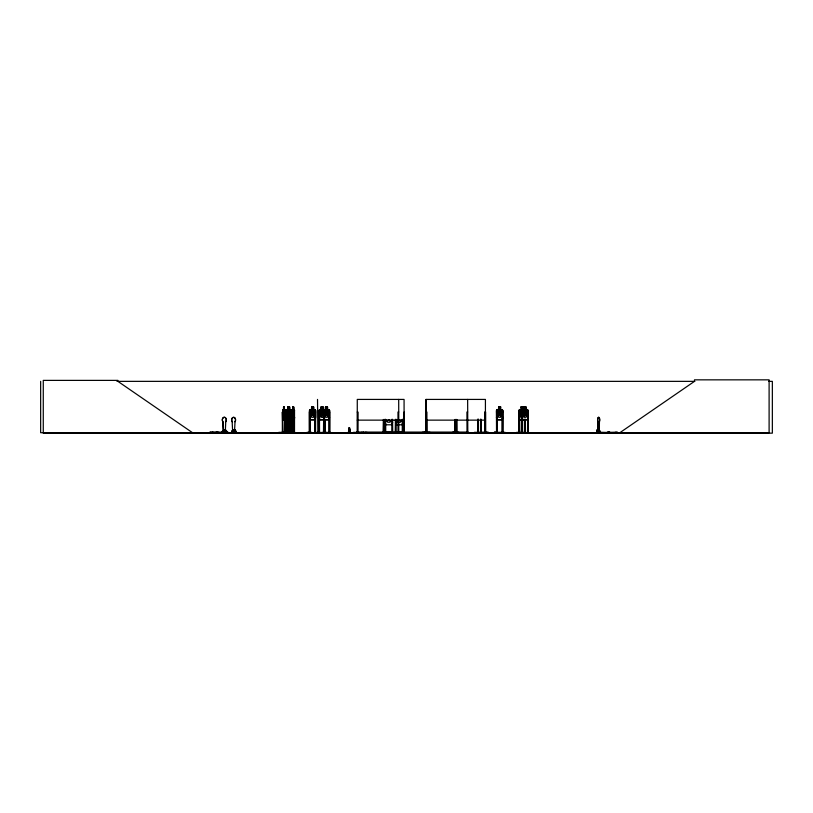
<?xml version="1.0" encoding="UTF-8"?>
<svg xmlns="http://www.w3.org/2000/svg" width="813" height="813" viewBox="0 0 813 813"><rect width="100%" height="100%" fill="white"/><g stroke="black" fill="none" stroke-linecap="round" stroke-linejoin="round"><path stroke-width="1.22" d="M353.523 432.333L363.604 432.719L363.502 432.079M422.252 432.333L430.026 432.303M599.09 431.723L599.303 421.744A2.591 1.006 -90 0 0 599.303 418.075A2.591 1.006 -90 0 0 597.88 418.075A2.591 1.006 -90 0 0 597.88 421.744L597.86 431.927L599.242 431.723L599.445 421.744A2.591 1.006 -90 0 0 599.445 418.075A2.591 1.006 -90 0 0 598.022 418.075A2.591 1.006 -90 0 0 598.022 421.744L598.236 431.723M223.29 431.723L222.884 421.744A2.591 1.951 -90 0 1 222.884 418.075A2.591 1.951 -90 0 1 225.75 418.075A2.591 1.951 -90 0 1 225.75 421.744L225.343 430.595M234.51 431.723L235.018 421.744A2.591 1.951 -90 0 0 235.018 418.075A2.591 1.951 -90 0 0 232.264 418.075A2.591 1.951 -90 0 0 232.152 421.744L232.66 431.723M349.153 432.658L349.356 427.75L348.919 432.658M598.51 430.443L597.118 430.25L598.185 430.057M597.331 430.24L597.342 429.986M598.398 429.975L598.409 430.555L597.199 430.443M598.246 430.29L597.819 430.524M224.815 430.433L225.343 430.148L224.266 430.372M234.764 430.209L234.246 430.565L234.845 430.331M225.557 430.27L224.256 430.29L225.567 430.331M224.266 430.209L225.069 430.443L224.49 429.975M224.601 430.148L225.435 430.29M224.967 430.168L225.475 430.321L224.886 430.29M233.555 430.372L234.723 430.067L233.534 430.372M234.713 430.189L233.839 430.484L234.611 429.986M234.835 430.27L233.534 430.209M284.957 419.823L285.333 410.443L284.377 409.549M290.139 419.823L290.515 410.443L289.56 409.549M294.215 419.823L294.519 417.293M294.591 417.293L294.296 419.823L292.162 419.823L292.243 409.549M278.788 432.333L298.036 432.719M282.863 432.658L282.355 412.008L282.355 432.719M348.503 432.658L349.244 427.75L350.281 432.658M474.162 432.709L488.389 432.658M474.314 432.333L488.379 432.323L474.304 432.658M348.33 432.658L349.184 427.75M287.995 413.949L287.284 416.469L287.66 406.998M234.307 430.595L234.449 429.986M383.086 432.709L383.35 419.488M284.865 415.24L284.428 417.282L283.615 417.282L283.615 409.63M290.048 415.24L289.611 417.282L288.788 417.282L288.767 406.998L288.717 409.63M294.123 415.24L293.686 417.282L292.873 417.282L292.843 406.998L293.717 406.998L294.123 410.484L293.981 432.719L294.55 431.967M328.919 419.823L329.611 410.453L329.56 432.719L329.529 431.967M314.966 419.823L315.729 417.293L315.729 410.443L314.946 409.549M502.109 419.823L502.881 417.293L502.149 419.823L497.099 419.823M527.485 419.742L528.237 417.282L528.196 410.484M528.308 417.293L527.535 419.823L519.497 419.823L518.836 417.293L519.598 419.742L527.535 419.742M458.878 432.658L452.851 432.292L458.928 432.719M282.985 409.549L282.975 419.823M286.806 432.709L287.07 409.549M287.812 432.719L287.812 410.453L288.767 409.549M287.914 410.494L288.178 409.63M291.999 410.494L292.263 409.63M306.958 432.658L332.141 432.668M306.968 432.333L311.511 432.303M311.491 432.658L306.968 432.618M392.649 422.252L391.775 424.793L385.789 424.793L385.006 422.252L385.86 424.711M402.181 424.711L403.116 419.975M403.116 422.252L402.242 424.793L396.256 424.793L395.474 419.975M498.521 432.658L494.284 432.303L505.127 432.333M516.682 432.333L530.574 432.658M519.7 432.658L519.578 412.008L518.846 412.008M598.094 431.032L597.809 432.536M615.969 432.536L615.949 432.11M616.356 432.699L615.837 432.709M617.097 432.709L617.463 432.11L610.705 432.384M357.141 432.618L357.049 432.079M425.697 432.668L425.819 432.079M426.022 432.658L426.002 399.417M386.673 421.134L387.455 421.368L388.39 419.711M397.14 421.134L397.923 421.368L398.858 419.711M522.109 413.949L520.371 416.469L521.651 413.39L520.32 410.474L522.078 412.811M324.082 415.24L323.046 417.282L321.115 417.282L320.078 415.24L320.078 410.484L321.115 409.63L321.115 407.079M391.297 420.199L390.016 422.242L387.638 422.242L386.368 420.199M401.764 420.199L400.484 422.242L398.106 422.242L396.835 420.199M310.17 409.549L309.468 410.453L310.149 419.823M234.368 432.11L234.368 431.032L235.994 431.032L235.994 432.384L235.201 432.689L235.841 432.709L209.754 432.709L209.967 432.11L228.565 432.384M210.76 432.699L209.998 432.536M212.152 432.709L212.315 432.11M212.915 432.536L212.894 432.11M219.652 432.709C220.242 432.709 218.25 432.282 219.398 432.699M221.431 432.709L221.583 432.11M222.173 432.11L221.583 432.516M223.799 431.032L223.839 432.536M224.591 432.699L224.002 432.719M226.177 432.536L226.725 431.032L225.323 431.032M233.067 431.032L232.853 432.689L233.839 432.719M236.207 432.699L209.967 432.384L210.567 432.536M497.16 409.549L496.438 410.453L496.53 432.719M518.867 432.719L518.836 410.453L519.568 409.549L521.021 409.549M519.111 431.967L519.09 432.719L518.958 410.494L519.598 409.63L527.535 409.63M522.627 409.63L521.936 410.494L521.926 432.719L521.865 410.453L522.596 409.549L524.527 409.549M324.163 419.742L323.35 410.443L324.133 409.549M596.844 432.536L596.579 431.032L600.065 431.032L600.065 432.384M325.485 409.63L324.458 410.484L324.458 415.24L325.485 417.282L327.426 417.282L328.452 415.24L328.452 410.484L327.426 409.63M619.852 432.719L694.485 381.358L694.485 379.844L769.108 379.844L769.108 432.719L40.65 432.719L40.65 381.358M458.908 432.292L452.892 432.323M395.24 432.668L395.423 419.315M323.249 410.423L321.989 412.811L320.292 410.474L321.582 413.39C318.676 416.449 321.348 418.024 322.019 413.949C322.761 418.004 325.312 416.459 322.436 413.4L323.747 410.474L323.483 432.719M288.483 410.423L288.341 416.429L289.093 413.949L289.865 416.327L289.276 413.4L289.824 410.474L288.788 410.484L288.788 415.24L289.611 415.24L289.621 410.423L289.082 412.811L288.605 410.453L287.69 410.484L287.538 432.719M325.098 410.423L326.104 413.4C323.228 416.459 325.779 418.004 326.511 413.949C327.192 418.024 329.865 416.449 326.958 413.39L328.249 410.474L326.552 412.811L324.407 409.549L325.19 410.443M116.95 381.358L694.871 381.358M768.539 381.358L772.35 381.358L772.35 433.156L43.272 433.156L43.272 380.382L117.905 380.382L117.905 381.358L192.529 432.719M287.578 406.998L289.641 406.998L290.048 410.484L290.048 432.719L290.17 412.008M311.531 406.998L313.655 406.998L313.655 409.549L314.997 409.549M328.95 409.549L327.487 409.549L327.537 406.998L325.424 406.998L325.474 409.549L323.066 409.549M498.572 406.998L500.747 406.998L500.635 409.63L501.702 410.484L501.702 415.24L500.635 417.282L498.643 417.282L497.576 415.24L497.576 410.484L498.643 409.63L498.613 406.998L498.572 409.549L497.119 409.549M520.97 406.998L523.155 406.998L523.155 409.549M283.534 407.079L284.428 407.079M287.609 407.079L288.513 407.079M288.717 407.079L289.611 407.079M292.792 407.079L293.686 407.079M313.584 407.079L311.603 407.079L311.653 409.63L310.617 410.484L310.617 415.24L311.653 417.282L313.584 417.282L314.621 415.24L314.621 410.484L313.584 409.63L313.605 406.998M321.064 407.079L323.046 407.079M327.466 407.079L325.485 407.079L325.535 409.63M498.643 407.079L500.676 407.079M521.042 407.079L523.084 407.079M524.07 407.079L526.113 407.079M289.469 407.506L288.94 407.506L289.469 408.36M293.544 407.506L293.015 407.506L293.544 408.36M282.904 409.549L283.585 409.549M286.989 409.549L287.66 409.549M292.162 409.549L292.843 409.549L292.761 406.998M293.635 409.549L294.286 409.549M310.119 409.549L311.582 409.549M321.044 409.549L319.59 409.549L318.93 410.453L319.001 432.719M500.706 409.549L502.129 409.549M526.133 409.549L527.556 409.549L528.308 410.443L528.237 432.719M282.924 409.63L285.017 409.63M286.999 409.63L290.19 409.63M292.182 409.63L294.276 409.63M310.149 409.63L314.966 409.63L315.607 410.484L315.566 432.719M328.919 409.63L319.621 409.63L319.052 410.494L319.672 419.742L328.919 419.742M497.15 409.63L502.099 409.63M285.251 410.443L285.251 432.719M287.812 410.453L288.046 432.719L288.056 431.967L287.487 432.719M291.887 410.453L291.887 432.719L291.979 431.967M294.519 410.443L294.499 432.719M502.698 432.719L502.881 410.443L502.078 409.549M315.607 412.008L314.875 412.008L314.966 432.719M323.472 412.008L324.194 412.008L324.265 432.719M357.253 412.008L357.954 412.008L357.872 432.719M398.695 412.008L397.984 412.008L397.994 432.719M404.071 412.008L403.675 432.719L403.756 431.967M426.002 412.008L426.906 412.008L426.906 432.719L426.977 431.967M467.638 412.008L466.936 412.008L467.018 432.719M496.448 412.008L497.18 412.008L497.099 432.719M502.962 412.008L502.221 412.008L502.16 432.719M521.875 412.008L522.607 412.008L522.525 432.719M287.69 415.24L288.513 415.24M286.786 417.293L287.06 419.823M288.513 417.282L287.69 417.282L287.253 415.24L287.304 410.433L287.985 412.811M290.434 417.293L290.211 419.823L286.979 419.823M318.93 417.293L319.621 419.823L328.97 419.823L329.56 417.293M323.401 417.293L324.113 419.823M496.438 417.293L497.139 419.823M282.924 419.742L285.017 419.742M286.999 419.742L290.19 419.742M292.182 419.742L294.276 419.742M310.149 419.742L314.966 419.742M497.15 419.742L502.099 419.742M282.894 419.823L285.038 419.823M310.099 419.823L315.017 419.823M357.253 420.138L404.071 420.138M426.164 420.138L485.422 420.138M225.75 421.744L225.638 421.744A2.591 1.951 -90 0 0 225.638 418.075A2.591 1.951 -90 0 0 222.884 418.075A2.591 1.951 -90 0 0 222.986 421.744L223.392 431.723M232.152 421.744L232.264 421.744A2.591 1.951 -90 0 1 232.264 418.075A2.591 1.951 -90 0 1 234.916 418.075A2.591 1.951 -90 0 1 234.916 421.744L235.018 421.744M225.709 429.843L224.693 429.843L224.693 432.11M232.559 431.723L234.611 431.723M216.268 431.896L217.986 431.896M226.339 431.896L227.264 431.896M607.87 431.896L609.577 431.896M282.304 431.967L282.914 431.967M284.672 431.967L285.292 431.967M286.379 431.967L286.999 431.967M288.757 431.967L289.367 431.967M290.475 431.967L289.885 432.719M292.182 431.967L291.572 432.719M310.058 431.967L309.194 431.967L309.204 432.719M314.804 431.967L315.668 431.967L315.668 432.719M317.436 431.967L317.863 432.719L317.517 399.417M319.529 431.967L318.666 431.967L318.666 432.719L318.737 412.008L319.458 412.008L319.529 432.719M325.139 431.967L323.401 431.967L323.401 432.719M329.875 431.967L329.011 431.967L329.011 432.719M356.988 432.079L468.125 432.079L468.176 432.709M477.739 431.967L478.4 431.967M480.503 431.967L481.133 432.719M484.863 431.967L485.686 431.967M496.377 431.967L497.251 431.967L497.251 432.719M502.149 431.967L503.034 431.967L503.023 432.719M518.775 431.967L519.649 431.967M521.804 431.967L522.678 431.967L522.678 432.719M524.558 431.967L525.432 431.967M527.586 431.967L528.46 431.967M365.454 432.292L368.655 432.719M385.738 432.181L391.785 432.181M396.205 432.181L402.252 432.181M327.354 432.303L313.33 432.719L332.1 432.618L327.527 432.719M398.787 432.303L398.695 399.417M467.8 432.333L467.638 399.417M494.274 432.333L498.582 432.719M357.263 432.719L357.273 399.417L404.071 399.417L404.122 432.719L404.031 431.967M392.72 432.658L392.567 419.315M527.546 432.658L527.657 412.008L528.389 412.008L528.389 432.719M526.062 409.63L527.129 410.484L527.129 415.24L526.062 417.282L524.07 417.282L523.003 415.24L523.003 410.484L524.07 409.63L523.999 406.998L526.184 406.998L526.113 409.63M324.082 410.484L323.046 409.63L323.066 406.998M288.92 432.709L288.808 419.315M286.684 432.658L286.684 419.315M222.152 432.384L221.583 432.384M328.899 409.549L329.611 410.453M399.762 419.711L400.707 421.368L401.459 421.134M389.295 419.711L390.24 421.368L390.992 421.134M521.042 417.282L519.974 415.24L519.974 410.484L521.042 409.63L521.021 406.998M294.204 409.549L294.57 410.484M290.129 409.549L290.485 410.484M284.946 409.549L285.231 410.484M395.555 422.242L396.327 424.711M522.627 419.742L521.865 417.293L522.576 419.823M349.56 427.75L350.454 432.658M291.999 417.282L292.233 419.823M287.914 417.282L288.158 419.823L287.832 417.282M282.741 417.282L282.995 419.742M349.864 432.658L349.468 427.75L349.529 430.199M610.461 432.384L606.986 432.384M599.943 431.032L599.943 432.11L596.701 432.11L596.701 431.032M598.551 431.032L598.551 432.384M597.972 431.032L597.972 432.11M597.738 432.11L597.738 429.843L597.108 429.843L597.108 432.11M597.565 429.843L597.565 432.11M597.281 429.843L597.281 432.11M528.155 431.967L528.125 432.719M527.891 431.967L527.911 432.719M527.8 412.008L527.739 432.719M525.361 419.315L525.432 432.719M525.218 419.315L525.279 432.719M525.107 431.967L525.127 432.719M524.883 431.967L524.863 432.719M524.771 419.315L524.71 432.719M524.629 419.315L524.558 432.719M523.105 406.998L523.033 409.63M522.353 431.967L522.373 432.719M522.139 431.967L522.139 432.719M521.042 410.484L521.042 415.24M519.436 412.008L519.507 432.719M519.324 431.967L519.344 432.719M502.841 410.443L502.881 432.719M502.485 431.967L502.485 432.719M502.373 412.008L502.373 432.719M497.028 412.008L496.916 432.719M496.55 410.494L496.702 432.719M485.676 432.719L485.615 412.008L484.934 412.008L484.873 432.719M485.422 432.719L485.422 399.417L426.164 399.417L426.164 432.719M485.239 431.967L485.209 432.719M485.127 412.008L485.066 432.719M481.093 419.315L481.093 432.719M480.849 419.315L480.849 432.719L480.737 431.967M480.564 419.315L480.534 432.719M478.329 419.315L478.369 432.719M478.085 419.315L478.115 432.719M478.054 419.315L477.983 432.719M477.8 419.315L477.8 432.719M467.556 431.967L467.556 432.719M466.855 431.967L466.855 432.719M466.621 432.079L466.621 432.719M456.804 419.488L456.865 432.719M456.611 419.488L456.672 432.719M456.53 431.967L456.5 432.719M456.317 419.488L456.317 432.719M456.123 419.488L456.154 432.719M456.063 431.967L456.063 432.719M455.656 419.488L455.656 432.719M455.463 419.488L455.463 432.719L455.25 431.967M455.168 419.488L455.107 432.719M454.975 419.488L454.914 432.719M426.652 419.488L426.713 432.719M426.54 431.967L426.469 432.719M426.276 412.008L426.266 432.719M424.305 432.079L424.305 432.719M403.116 431.967L403.116 432.719L403.035 419.315M402.415 431.967L402.415 432.719M402.333 419.315L402.252 432.719M398.604 431.967L398.614 432.719M397.913 431.967L397.913 432.719M396.124 419.315L396.205 432.719M396.043 431.967L396.043 432.719M395.504 431.967L395.504 432.719M392.486 431.967L392.486 432.719M391.947 431.967L391.947 432.719M391.866 419.315L391.785 432.719M385.657 419.315L385.738 432.719M385.575 431.967L385.575 432.719M384.956 419.315L384.956 432.719L384.874 431.967M383.706 419.488L383.746 432.719M361.988 432.079L361.988 432.719M358.553 432.079L358.553 432.719M358.492 432.079L358.492 432.719M358.035 431.967L358.035 432.719M357.537 412.008L357.537 432.719M357.334 431.967L357.334 432.719M329.783 432.719L329.804 412.008L329.082 412.008L329.174 432.719M329.235 412.008L329.235 432.719M327.487 406.998L327.466 409.63M325.068 419.315L325.027 432.719M324.915 419.315L324.915 432.719M324.804 431.967L324.804 432.719M324.499 419.315L324.611 432.719M324.346 419.315L324.438 432.719M324.041 412.008L324.102 432.719M323.93 431.967L323.95 432.719M323.625 412.008L323.716 432.719M323.117 409.549L323.117 406.998L321.003 406.998L321.064 409.63M319.306 412.008L319.367 432.719M319.194 431.967L319.194 432.719M315.444 412.008L315.363 432.719M315.149 431.967L315.149 432.719L315.038 412.008M311.582 406.998L311.531 409.549M309.905 432.719L309.997 412.008L309.265 412.008L309.316 432.719M309.834 412.008L309.834 432.719M309.509 410.453L309.519 432.719M294.347 431.967L294.347 432.719M294.245 412.008L294.215 432.719M293.615 407.079L293.615 409.63M292.141 432.719L292.111 412.008L291.613 432.719M290.454 431.967L290.434 432.719L290.404 410.484M289.56 406.998L289.53 409.63M289.306 419.315L289.306 432.719M289.062 419.315L289.133 432.719M289.052 419.315L289.042 432.719M288.463 406.998L288.513 409.63M286.959 432.719L286.928 412.008L286.389 432.719M285.048 431.967L285.089 432.719M284.957 432.719L284.377 406.998L283.503 406.998L283.534 409.63M284.733 419.315L284.702 432.719M282.629 431.967L282.629 432.719L282.609 412.008M235.77 431.032L235.77 432.11L231.888 432.11L231.888 431.032M234.977 432.11L234.977 429.843L233.961 429.843L233.961 432.11M234.855 429.843L234.855 432.11M234.591 431.032L234.591 432.384M234.083 429.843L234.083 432.11M233.301 432.11L233.301 431.032L231.664 431.032L231.664 432.384M226.492 431.032L226.492 432.11M225.587 429.843L225.638 432.384M224.815 429.843L224.815 432.11M224.022 432.11L224.022 431.032L222.396 431.032L222.396 432.384M222.62 431.032L222.62 432.11M284.682 416.327L283.92 413.949C282.883 422.78 282.833 404.295 283.9 412.811C285.373 406.53 283.513 414.935 284.682 416.327M293.94 416.327L293.178 413.949C292.141 422.78 292.091 404.295 293.158 412.811C294.631 406.53 292.771 414.935 293.94 416.327M314.367 416.327L313.696 416.408L312.558 413.949C311.887 418.024 309.204 416.449 312.121 413.39L310.82 410.474L312.527 412.811C313.198 408.919 315.8 410.494 312.975 413.4L314.367 416.327M501.57 416.327L500.838 416.337L499.71 413.949C499.009 418.024 496.255 416.459 499.253 413.39L497.922 410.474L499.67 412.811C500.371 408.919 503.054 410.484 500.137 413.4L501.57 416.327M526.997 416.327L526.316 416.408L525.137 413.949C524.446 418.024 521.682 416.459 524.68 413.39L523.348 410.474L525.107 412.811C525.798 408.919 528.48 410.484 525.564 413.4L526.997 416.327M596.569 432.384L617.595 432.679L596.569 432.384M284.286 407.506L283.757 408.36L284.286 407.506M288.361 407.506L287.843 408.36L288.361 407.506M313.239 407.506L311.999 407.506L311.999 408.36L313.239 408.36L313.239 407.506M322.7 407.506L321.46 407.506L321.46 408.36L322.7 408.36L322.7 407.506M327.08 407.506L325.83 407.506L325.83 408.36L327.08 408.36L327.08 407.506M500.28 407.506L498.999 407.506L498.999 408.36L500.28 408.36L500.28 407.506M522.678 407.506L521.397 407.506L521.397 408.36L522.678 408.36L522.678 407.506M525.706 407.506L524.426 407.506L524.426 408.36L525.706 408.36L525.706 407.506M289.103 409.549L289.387 410.484L289.103 409.549M284.428 410.484L283.615 410.484L283.615 415.24L284.428 415.24L284.428 410.484M293.686 410.484L292.873 410.484L292.873 415.24L293.686 415.24L293.686 410.484M313.584 410.484L311.653 410.484L311.653 415.24L313.584 415.24L313.584 410.484M323.046 410.484L321.115 410.484L321.115 415.24L323.046 415.24L323.046 410.484M327.426 410.484L325.454 410.494L325.485 415.24L327.426 415.24L327.426 410.484M500.635 410.484L498.643 410.484L498.643 415.24L500.635 415.24L500.635 410.484M526.062 410.484L524.07 410.484L524.07 415.24L526.062 415.24L526.062 410.484"/></g></svg>
